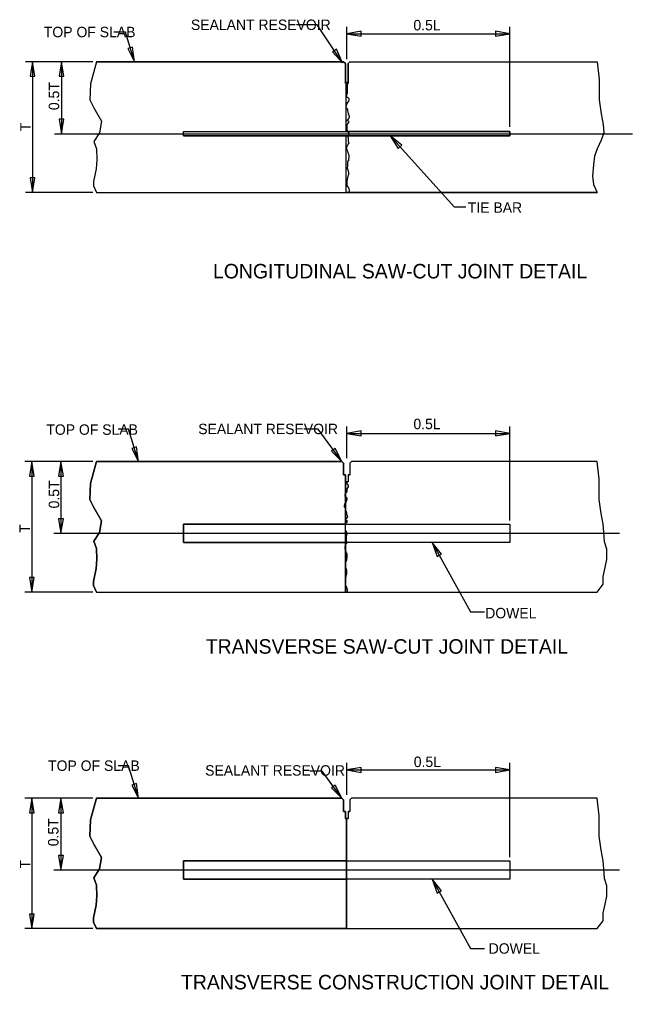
# Model space of a CAD drawing. Extents: x 2.3 to 18.1, y 0.6 to 10.2.
# Drawn here: x 2.26 to 7.54, y 1.8 to 10.16 of the extents above; entities that cross this region are included whole.
import ezdxf

# ---------------------------------------------------------------- set-up
doc = ezdxf.new("R2010")
doc.units = 0
for name, color, linetype in [('Default', 7, 'Continuous'), ('SD_P_Center Lines', 7, 'Continuous'), ('SD_P_Dimension Lines', 7, 'Continuous'), ('SD_P_Dimension Text', 7, 'Continuous'), ('SD_P_Prop Object Lines', 7, 'Continuous'), ('SD_P_Shading', 7, 'Continuous'), ('SD_P_Subtitles', 7, 'Continuous')]:
    doc.layers.add(name, color=color, linetype=linetype)

msp = doc.modelspace()

# ---------------------------------------------------------------- linework, layer by layer
at = {"layer": 'SD_P_Center Lines'}
for p, q in [((2.562, 9.178), (7.541, 9.178)), ((2.557, 5.736), (7.428, 5.736)), ((2.557, 2.836), (7.428, 2.836))]:
    msp.add_line(p, q, dxfattribs=at)
at = {"layer": 'SD_P_Dimension Lines'}
for p, q in [((4.825, 10.117), (4.646, 10.117)), ((5.043, 9.79), (4.825, 10.117)), ((3.173, 10.052), (3.074, 10.052)), ((3.252, 9.798), (3.173, 10.052)), ((5.079, 9.82), (5.079, 10.1)), ((5.204, 10.061), (5.079, 10.04)), ((5.079, 10.04), (6.485, 10.04)), ((5.079, 10.04), (5.204, 10.019)), ((5.204, 10.019), (5.204, 10.061)), ((6.485, 10.04), (6.36, 10.061)), ((6.36, 10.061), (6.36, 10.019)), ((6.36, 10.019), (6.485, 10.04)), ((6.485, 9.238), (6.485, 10.1)), ((3.2349, 9.9236), (3.1948, 9.9111)), ((3.1948, 9.9111), (3.252, 9.798)), ((3.252, 9.798), (3.2349, 9.9236)), ((4.9914, 9.9057), (4.9564, 9.8825)), ((4.9564, 9.8825), (5.043, 9.79)), ((5.043, 9.79), (4.9914, 9.9057)), ((2.893, 9.798), (2.312, 9.798)), ((2.372, 9.798), (2.351, 9.673)), ((2.372, 9.798), (2.372, 8.672)), ((2.393, 9.673), (2.372, 9.798)), ((2.622, 9.798), (2.601, 9.673)), ((2.622, 9.798), (2.622, 9.178)), ((2.643, 9.673), (2.622, 9.798)), ((2.351, 9.673), (2.393, 9.673)), ((2.601, 9.673), (2.643, 9.673)), ((2.601, 9.303), (2.622, 9.178)), ((2.643, 9.303), (2.601, 9.303)), ((2.622, 9.178), (2.643, 9.303)), ((6.008, 8.545), (5.453, 9.159)), ((5.5524, 9.0803), (5.453, 9.159)), ((5.453, 9.159), (5.5212, 9.0522)), ((5.5212, 9.0522), (5.5524, 9.0803)), ((2.351, 8.797), (2.372, 8.672)), ((2.393, 8.797), (2.351, 8.797)), ((2.372, 8.672), (2.393, 8.797)), ((2.893, 8.672), (2.312, 8.672)), ((6.106, 8.545), (6.008, 8.545)), ((3.198, 6.632), (3.11, 6.632)), ((3.285, 6.354), (3.198, 6.632)), ((4.833, 6.633), (4.708, 6.633)), ((5.037, 6.354), (4.833, 6.633)), ((5.079, 6.384), (5.079, 6.657)), ((5.204, 6.618), (5.079, 6.597)), ((5.204, 6.576), (5.204, 6.618)), ((6.485, 6.597), (6.36, 6.618)), ((6.36, 6.618), (6.36, 6.576)), ((6.485, 5.845), (6.485, 6.657)), ((5.079, 6.597), (6.485, 6.597)), ((5.079, 6.597), (5.204, 6.576)), ((6.36, 6.576), (6.485, 6.597)), ((3.2679, 6.4796), (3.2278, 6.4671)), ((3.2278, 6.4671), (3.285, 6.354)), ((3.285, 6.354), (3.2679, 6.4796)), ((4.9804, 6.4674), (4.9464, 6.4427)), ((4.9464, 6.4427), (5.037, 6.354)), ((5.037, 6.354), (4.9804, 6.4674)), ((2.893, 6.354), (2.307, 6.354)), ((2.367, 6.354), (2.346, 6.229)), ((2.367, 6.354), (2.367, 5.23)), ((2.388, 6.229), (2.367, 6.354)), ((2.617, 6.354), (2.596, 6.229)), ((2.617, 6.354), (2.617, 5.736)), ((2.638, 6.229), (2.617, 6.354)), ((2.346, 6.229), (2.388, 6.229)), ((2.596, 6.229), (2.638, 6.229)), ((2.596, 5.861), (2.617, 5.736)), ((2.638, 5.861), (2.596, 5.861)), ((2.617, 5.736), (2.638, 5.861)), ((5.816, 5.656), (6.144, 5.059)), ((5.8946, 5.5565), (5.816, 5.656)), ((5.816, 5.656), (5.8578, 5.5363)), ((5.8578, 5.5363), (5.8946, 5.5565)), ((2.346, 5.355), (2.367, 5.23)), ((2.388, 5.355), (2.346, 5.355)), ((2.367, 5.23), (2.388, 5.355)), ((2.893, 5.23), (2.307, 5.23)), ((6.144, 5.059), (6.266, 5.059)), ((3.198, 3.732), (3.11, 3.732)), ((3.285, 3.454), (3.198, 3.732)), ((4.867, 3.686), (4.762, 3.686)), ((5.037, 3.454), (4.867, 3.686)), ((5.079, 3.484), (5.079, 3.757)), ((5.204, 3.718), (5.079, 3.697)), ((5.079, 3.697), (6.485, 3.697)), ((5.079, 3.697), (5.204, 3.676)), ((5.204, 3.676), (5.204, 3.718)), ((6.485, 3.697), (6.36, 3.718)), ((6.36, 3.718), (6.36, 3.676)), ((6.36, 3.676), (6.485, 3.697)), ((6.485, 2.945), (6.485, 3.757)), ((3.2679, 3.5796), (3.2278, 3.5671)), ((3.2278, 3.5671), (3.285, 3.454)), ((3.285, 3.454), (3.2679, 3.5796)), ((4.9804, 3.5674), (4.9464, 3.5427)), ((4.9464, 3.5427), (5.037, 3.454)), ((5.037, 3.454), (4.9804, 3.5674)), ((2.893, 3.454), (2.307, 3.454)), ((2.367, 3.454), (2.346, 3.329)), ((2.367, 3.454), (2.367, 2.33)), ((2.388, 3.329), (2.367, 3.454)), ((2.617, 3.454), (2.596, 3.329)), ((2.617, 3.454), (2.617, 2.836)), ((2.638, 3.329), (2.617, 3.454)), ((2.346, 3.329), (2.388, 3.329)), ((2.596, 3.329), (2.638, 3.329)), ((2.596, 2.961), (2.617, 2.836)), ((2.638, 2.961), (2.596, 2.961)), ((2.617, 2.836), (2.638, 2.961)), ((5.816, 2.756), (6.144, 2.159)), ((5.8946, 2.6566), (5.816, 2.756)), ((5.816, 2.756), (5.8578, 2.6363)), ((5.8578, 2.6363), (5.8946, 2.6566)), ((2.346, 2.455), (2.367, 2.33)), ((2.388, 2.455), (2.346, 2.455)), ((2.367, 2.33), (2.388, 2.455)), ((2.893, 2.33), (2.307, 2.33)), ((6.144, 2.159), (6.266, 2.159))]:
    msp.add_line(p, q, dxfattribs=at)
at = {"layer": 'SD_P_Prop Object Lines'}
for p, q in [((2.923, 9.798), (2.872, 9.609)), ((2.923, 9.798), (5.052, 9.798)), ((5.052, 9.798), (5.067, 9.782)), ((5.067, 9.782), (5.067, 9.61)), ((5.09, 9.782), (5.105, 9.798)), ((5.09, 9.782), (5.09, 9.61)), ((5.105, 9.798), (7.235, 9.798)), ((5.105, 9.798), (7.235, 9.798)), ((7.235, 9.798), (7.254, 9.644)), ((5.067, 9.622), (5.09, 9.622)), ((7.254, 9.644), (7.254, 9.511)), ((2.872, 9.609), (2.867, 9.47)), ((5.067, 9.61), (5.073, 9.61)), ((5.073, 9.61), (5.073, 9.521)), ((5.084, 9.61), (5.084, 9.521)), ((5.084, 9.61), (5.09, 9.61)), ((2.867, 9.47), (2.902, 9.402)), ((5.073, 9.521), (5.084, 9.521)), ((7.254, 9.511), (7.254, 9.47)), ((7.254, 9.47), (7.271, 9.349)), ((2.902, 9.402), (2.966, 9.285)), ((2.966, 9.285), (2.948, 9.187)), ((7.271, 9.349), (7.288, 9.257)), ((3.673, 9.159), (3.673, 9.198)), ((3.673, 9.198), (6.485, 9.198)), ((6.485, 9.159), (6.485, 9.198)), ((7.288, 9.257), (7.294, 9.187)), ((2.948, 9.187), (2.902, 9.112)), ((2.902, 9.112), (2.923, 9.048)), ((3.673, 9.159), (6.485, 9.159)), ((7.294, 9.187), (7.271, 9.124)), ((2.923, 9.048), (2.927, 8.956)), ((7.235, 9.048), (7.214, 8.985)), ((2.927, 8.956), (2.922, 8.875)), ((7.214, 8.985), (7.203, 8.91)), ((2.922, 8.875), (2.899, 8.766)), ((7.203, 8.91), (7.197, 8.812)), ((7.197, 8.812), (7.203, 8.742)), ((2.899, 8.766), (2.899, 8.73)), ((2.899, 8.73), (2.923, 8.672)), ((7.203, 8.742), (7.235, 8.672)), ((2.923, 8.672), (7.235, 8.672)), ((2.872, 6.166), (2.923, 6.354)), ((2.923, 6.354), (3.673, 6.354)), ((3.673, 6.354), (5.037, 6.354)), ((5.037, 6.354), (5.052, 6.34)), ((5.105, 6.34), (5.12, 6.354)), ((6.485, 6.354), (5.12, 6.354)), ((7.235, 6.354), (6.485, 6.354)), ((7.254, 6.201), (7.235, 6.354)), ((5.052, 6.34), (5.052, 6.24)), ((5.105, 6.34), (5.105, 6.24)), ((5.052, 6.24), (5.067, 6.24)), ((5.067, 6.24), (5.067, 6.18)), ((5.09, 6.24), (5.09, 6.18)), ((5.09, 6.24), (5.105, 6.24)), ((7.254, 6.068), (7.254, 6.201)), ((2.867, 6.028), (2.872, 6.166)), ((5.067, 6.18), (5.09, 6.18)), ((2.902, 5.958), (2.867, 6.028)), ((7.254, 6.028), (7.254, 6.068)), ((7.271, 5.906), (7.254, 6.028)), ((2.966, 5.842), (2.902, 5.958)), ((7.288, 5.814), (7.271, 5.906)), ((2.948, 5.744), (2.966, 5.842)), ((3.673, 5.815), (3.673, 5.656)), ((5.067, 5.815), (3.673, 5.815)), ((5.067, 5.815), (6.485, 5.815)), ((6.485, 5.815), (6.485, 5.656)), ((7.294, 5.744), (7.288, 5.814)), ((2.902, 5.669), (2.948, 5.744)), ((7.299, 5.662), (7.294, 5.744)), ((2.923, 5.604), (2.902, 5.669)), ((2.927, 5.513), (2.923, 5.604)), ((3.673, 5.656), (5.067, 5.656)), ((6.485, 5.656), (5.067, 5.656)), ((2.922, 5.432), (2.927, 5.513)), ((7.287, 5.364), (7.304, 5.44)), ((7.304, 5.44), (7.318, 5.509)), ((2.899, 5.322), (2.922, 5.432)), ((7.287, 5.298), (7.287, 5.364)), ((2.899, 5.287), (2.899, 5.322)), ((2.923, 5.23), (2.899, 5.287)), ((7.235, 5.23), (7.287, 5.298)), ((2.923, 5.23), (7.235, 5.23)), ((2.872, 3.266), (2.923, 3.454)), ((2.923, 3.454), (3.673, 3.454)), ((3.673, 3.454), (5.037, 3.454)), ((5.037, 3.454), (5.052, 3.44)), ((5.052, 3.44), (5.052, 3.34)), ((5.105, 3.44), (5.12, 3.454)), ((5.105, 3.44), (5.105, 3.34)), ((6.485, 3.454), (5.12, 3.454)), ((7.235, 3.454), (6.485, 3.454)), ((7.254, 3.301), (7.235, 3.454)), ((2.867, 3.128), (2.872, 3.266)), ((5.052, 3.34), (5.067, 3.34)), ((5.067, 3.34), (5.067, 3.28)), ((5.067, 3.28), (5.09, 3.28)), ((5.078, 3.28), (5.078, 2.33)), ((5.09, 3.34), (5.09, 3.28)), ((5.09, 3.34), (5.105, 3.34)), ((7.254, 3.168), (7.254, 3.301)), ((2.902, 3.058), (2.867, 3.128)), ((7.254, 3.128), (7.254, 3.168)), ((7.271, 3.006), (7.254, 3.128)), ((2.966, 2.942), (2.902, 3.058)), ((2.948, 2.844), (2.966, 2.942)), ((7.288, 2.914), (7.271, 3.006)), ((2.902, 2.769), (2.948, 2.844)), ((3.673, 2.915), (3.673, 2.756)), ((5.078, 2.915), (3.673, 2.915)), ((5.078, 2.915), (6.485, 2.915)), ((6.485, 2.915), (6.485, 2.756)), ((7.294, 2.844), (7.288, 2.914)), ((7.299, 2.762), (7.294, 2.844)), ((2.923, 2.704), (2.902, 2.769)), ((2.927, 2.613), (2.923, 2.704)), ((3.673, 2.756), (5.078, 2.756)), ((6.485, 2.756), (5.078, 2.756)), ((2.922, 2.532), (2.927, 2.613)), ((7.304, 2.54), (7.318, 2.609)), ((2.899, 2.422), (2.922, 2.532)), ((7.287, 2.464), (7.304, 2.54)), ((7.287, 2.398), (7.287, 2.464)), ((2.899, 2.387), (2.899, 2.422)), ((2.923, 2.33), (2.899, 2.387)), ((7.235, 2.33), (7.287, 2.398)), ((5.078, 2.33), (2.923, 2.33)), ((5.078, 2.33), (7.235, 2.33))]:
    msp.add_line(p, q, dxfattribs=at)
for points in [[(5.078, 9.521), (5.078, 9.497), (5.089, 9.49), (5.096, 9.482), (5.096, 9.471), (5.093, 9.459), (5.086, 9.447), (5.081, 9.438), (5.076, 9.428), (5.072, 9.418), (5.072, 9.407), (5.081, 9.397), (5.085, 9.387), (5.085, 9.376), (5.089, 9.363), (5.093, 9.353), (5.092, 9.343), (5.099, 9.331), (5.101, 9.321), (5.096, 9.311), (5.088, 9.301), (5.081, 9.293), (5.092, 9.288), (5.099, 9.28), (5.092, 9.271), (5.085, 9.262), (5.081, 9.252), (5.081, 9.24), (5.081, 9.229), (5.08, 9.217), (5.082, 9.204), (5.089, 9.195), (5.094, 9.186), (5.101, 9.178), (5.096, 9.168), (5.09, 9.159), (5.089, 9.149), (5.09, 9.139), (5.09, 9.124), (5.09, 9.111), (5.096, 9.101), (5.092, 9.091), (5.085, 9.081), (5.08, 9.072), (5.078, 9.062), (5.078, 9.048), (5.081, 9.038), (5.085, 9.027), (5.088, 9.017), (5.092, 9.007), (5.096, 8.997), (5.096, 8.983), (5.096, 8.972), (5.094, 8.959), (5.094, 8.946), (5.086, 8.939), (5.085, 8.926), (5.085, 8.913), (5.085, 8.899), (5.084, 8.888), (5.084, 8.877), (5.089, 8.868), (5.092, 8.856), (5.094, 8.846), (5.094, 8.835), (5.094, 8.823), (5.088, 8.812), (5.084, 8.784), (5.081, 8.766), (5.08, 8.744), (5.08, 8.732), (5.086, 8.723), (5.093, 8.713), (5.097, 8.703), (5.1, 8.693), (5.098, 8.672)], [(7.271, 9.124), (7.235, 9.048), (7.235, 9.048)], [(5.078, 6.18), (5.078, 6.167), (5.084, 6.158), (5.092, 6.148), (5.091, 6.137), (5.085, 6.128), (5.081, 6.118), (5.081, 6.107), (5.08, 6.097), (5.074, 6.088), (5.066, 6.078), (5.062, 6.067), (5.062, 6.055), (5.073, 6.048), (5.08, 6.04), (5.08, 6.029), (5.077, 6.017), (5.07, 6.005), (5.065, 5.996), (5.06, 5.986), (5.056, 5.976), (5.056, 5.965), (5.065, 5.955), (5.069, 5.945), (5.069, 5.934), (5.073, 5.921), (5.077, 5.911), (5.076, 5.901), (5.083, 5.889), (5.085, 5.879), (5.08, 5.869), (5.072, 5.859), (5.065, 5.851), (5.076, 5.846), (5.083, 5.838), (5.076, 5.829), (5.069, 5.82), (5.065, 5.81), (5.065, 5.798), (5.065, 5.787), (5.064, 5.775), (5.066, 5.762), (5.073, 5.753), (5.078, 5.744), (5.085, 5.736), (5.08, 5.726), (5.074, 5.717), (5.073, 5.707), (5.074, 5.697), (5.074, 5.682), (5.074, 5.669), (5.08, 5.659), (5.076, 5.649), (5.069, 5.639), (5.064, 5.63), (5.062, 5.62), (5.062, 5.606), (5.065, 5.596), (5.069, 5.585), (5.072, 5.575), (5.076, 5.565), (5.08, 5.555), (5.08, 5.541), (5.08, 5.53), (5.078, 5.517), (5.078, 5.504), (5.07, 5.497), (5.069, 5.484), (5.069, 5.471), (5.069, 5.457), (5.068, 5.446), (5.068, 5.435), (5.073, 5.426), (5.076, 5.414), (5.078, 5.404), (5.078, 5.393), (5.078, 5.381), (5.072, 5.37), (5.068, 5.342), (5.065, 5.324), (5.064, 5.302), (5.064, 5.29), (5.07, 5.281), (5.077, 5.271), (5.081, 5.261), (5.084, 5.251), (5.082, 5.23)], [(7.318, 5.509), (7.318, 5.598), (7.299, 5.662)], [(7.318, 2.609), (7.318, 2.698), (7.299, 2.762)]]:
    msp.add_lwpolyline(points, dxfattribs=at)
at = {"layer": 'SD_P_Shading'}
for points in [[(2.923, 8.672), (5.073, 8.672), (5.073, 9.159), (3.673, 9.159), (3.673, 9.198), (5.073, 9.198), (5.073, 9.61), (5.067, 9.61), (5.067, 9.782), (5.052, 9.798), (2.923, 9.798), (2.872, 9.609), (2.867, 9.47), (2.902, 9.402), (2.966, 9.285), (2.948, 9.187), (2.902, 9.112), (2.923, 9.048), (2.927, 8.956), (2.922, 8.875), (2.899, 8.766), (2.899, 8.73)], [(7.235, 8.672), (5.073, 8.672), (5.073, 9.159), (6.485, 9.159), (6.485, 9.198), (5.073, 9.198), (5.073, 9.521), (5.084, 9.521), (5.084, 9.61), (5.09, 9.61), (5.09, 9.782), (5.105, 9.798), (7.235, 9.798), (7.254, 9.644), (7.254, 9.511), (7.254, 9.47), (7.271, 9.349), (7.288, 9.257), (7.294, 9.187), (7.271, 9.124), (7.235, 9.048), (7.235, 9.048), (7.214, 8.985), (7.203, 8.91), (7.197, 8.812), (7.203, 8.742)], [(3.673, 9.198), (6.485, 9.198), (6.485, 9.159), (3.673, 9.159)], [(2.923, 5.23), (5.067, 5.23), (5.067, 5.656), (3.673, 5.656), (3.673, 5.815), (5.067, 5.815), (5.067, 6.24), (5.052, 6.24), (5.052, 6.34), (5.037, 6.354), (3.673, 6.354), (2.923, 6.354), (2.872, 6.166), (2.867, 6.028), (2.902, 5.958), (2.966, 5.842), (2.948, 5.744), (2.902, 5.669), (2.923, 5.604), (2.927, 5.513), (2.922, 5.432), (2.899, 5.322), (2.899, 5.287)], [(5.067, 5.23), (7.235, 5.23), (7.287, 5.298), (7.287, 5.364), (7.304, 5.44), (7.318, 5.509), (7.318, 5.598), (7.299, 5.662), (7.294, 5.744), (7.288, 5.814), (7.271, 5.906), (7.254, 6.028), (7.254, 6.068), (7.254, 6.201), (7.235, 6.354), (6.485, 6.354), (5.12, 6.354), (5.105, 6.34), (5.105, 6.24), (5.09, 6.24), (5.09, 6.18), (5.067, 6.18), (5.067, 5.815), (6.485, 5.815), (6.485, 5.656), (5.067, 5.656)], [(5.067, 5.815), (3.673, 5.815), (3.673, 5.656), (5.067, 5.656)], [(5.067, 5.815), (6.485, 5.815), (6.485, 5.656), (5.067, 5.656)], [(2.923, 2.33), (5.078, 2.33), (5.078, 2.756), (3.673, 2.756), (3.673, 2.915), (5.078, 2.915), (5.078, 3.28), (5.067, 3.28), (5.067, 3.34), (5.052, 3.34), (5.052, 3.44), (5.037, 3.454), (3.673, 3.454), (2.923, 3.454), (2.872, 3.266), (2.867, 3.128), (2.902, 3.058), (2.966, 2.942), (2.948, 2.844), (2.902, 2.769), (2.923, 2.704), (2.927, 2.613), (2.922, 2.532), (2.899, 2.422), (2.899, 2.387)], [(5.078, 2.33), (7.235, 2.33), (7.287, 2.398), (7.287, 2.464), (7.304, 2.54), (7.318, 2.609), (7.318, 2.698), (7.299, 2.762), (7.294, 2.844), (7.288, 2.914), (7.271, 3.006), (7.254, 3.128), (7.254, 3.168), (7.254, 3.301), (7.235, 3.454), (6.485, 3.454), (5.12, 3.454), (5.105, 3.44), (5.105, 3.34), (5.09, 3.34), (5.09, 3.28), (5.078, 3.28), (5.078, 2.915), (6.485, 2.915), (6.485, 2.756), (5.078, 2.756)], [(5.078, 2.915), (3.673, 2.915), (3.673, 2.756), (5.078, 2.756)], [(5.078, 2.915), (6.485, 2.915), (6.485, 2.756), (5.078, 2.756)]]:
    msp.add_lwpolyline(points, close=True, dxfattribs=at)

# ---------------------------------------------------------------- texts
at = {"layer": 'Default'}
for p in [(5.6531, 10.0684), (5.6531, 6.6327)]:
    msp.add_text('0.5L', height=0.09, dxfattribs=at).set_placement(p)
for p in [(2.602, 9.3817), (2.6022, 5.9502), (2.5962, 3.0398)]:
    msp.add_text('0.5T', height=0.09, rotation=90, dxfattribs=at).set_placement(p)
at = {"layer": 'SD_P_Dimension Text'}
for s, p in [('SEALANT RESEVOIR', (3.7368, 10.0717)), ('TOP OF SLAB', (2.4701, 10.0092)), ('TIE BAR', (6.1215, 8.497)), ('TOP OF SLAB', (2.4914, 6.5843)), ('SEALANT RESEVOIR', (3.7997, 6.5899)), ('DOWEL', (6.2717, 5.0033)), ('TOP OF SLAB', (2.5066, 3.689)), ('0.5L', (5.6564, 3.7221)), ('SEALANT RESEVOIR', (3.8594, 3.648)), ('DOWEL', (6.3015, 2.1139))]:
    msp.add_text(s, height=0.09, dxfattribs=at).set_placement(p)
for p in [(2.3568, 9.2001), (2.3495, 5.7401), (2.3534, 2.8484)]:
    msp.add_text('T', height=0.09, rotation=90, dxfattribs=at).set_placement(p)
at = {"layer": 'SD_P_Subtitles'}
for s, p in [('LONGITUDINAL SAW-CUT JOINT DETAIL', (3.9271, 7.9316)), ('TRANSVERSE SAW-CUT JOINT DETAIL', (3.8646, 4.6986)), ('TRANSVERSE CONSTRUCTION JOINT DETAIL', (3.6516, 1.8066))]:
    msp.add_text(s, height=0.125, dxfattribs=at).set_placement(p)

doc.saveas('drawing.dxf')
